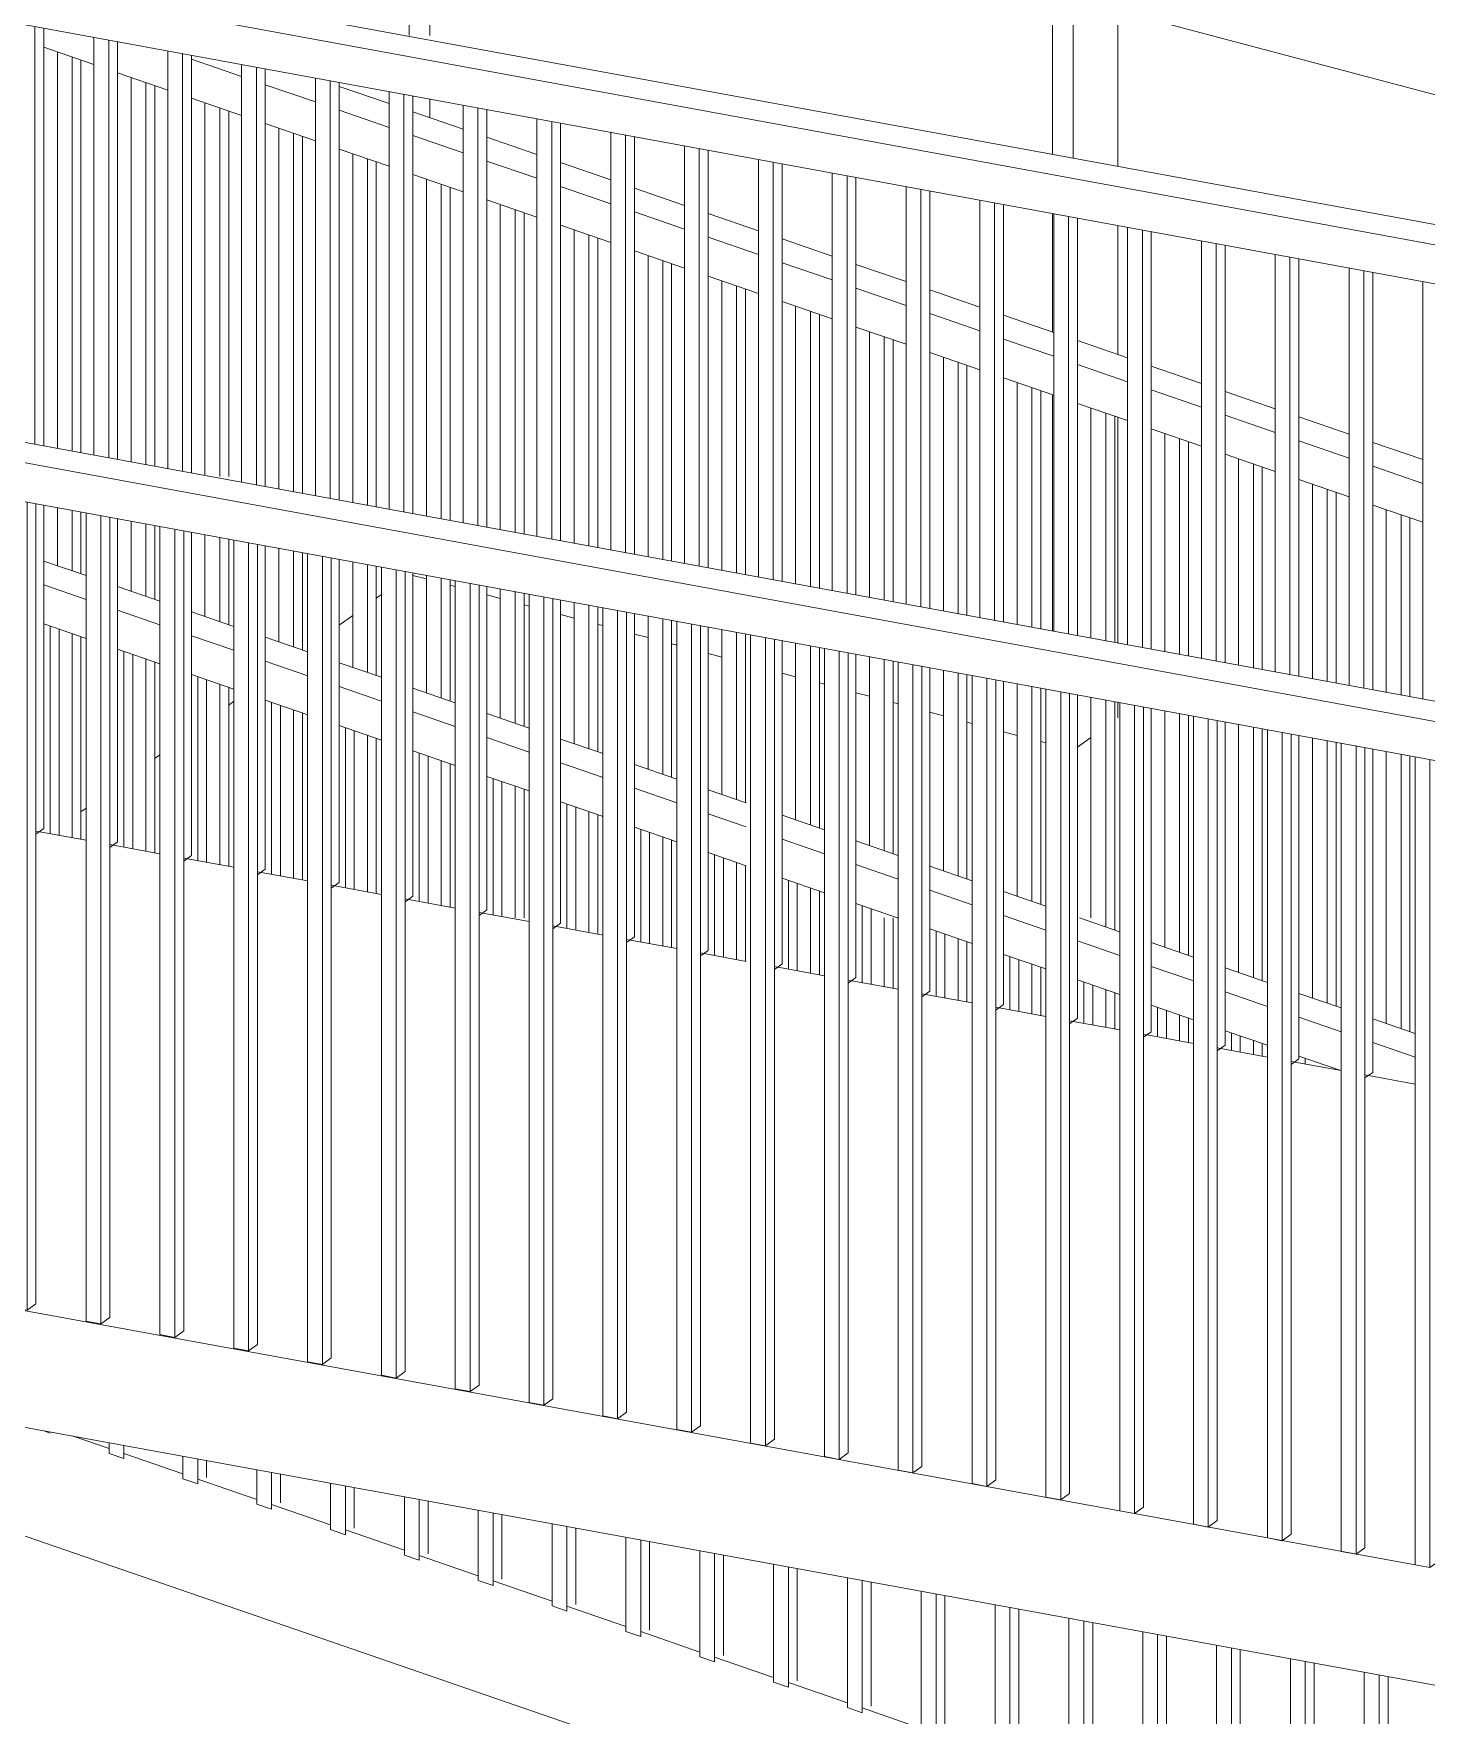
# Model space of a CAD drawing. Header units: metres. Extents: x 40 to 358, y -13 to 19.
# Drawn here: x 72.815 to 74.43, y -0.388 to 1.562 of the extents above; entities that cross this region are included whole.
import ezdxf

# ---------------------------------------------------------------- set-up
doc = ezdxf.new("R2010")
doc.units = ezdxf.units.M
for name, color, linetype, lineweight in [('A-BRND', 11, 'Continuous', 5), ('A-MURO', 113, 'Continuous', 9), ('A-PISO', 51, 'Continuous', 9), ('A-PISO-RAMP', 51, 'Continuous', 5), ('A-PUER', 31, 'Continuous', 5), ('A-PUER-MARC', 31, 'Continuous', 5)]:
    doc.layers.add(name, color=color, linetype=linetype, lineweight=lineweight)

# ---------------------------------------------------------------- blocks, each defined once
blk = doc.blocks.new('Ramp - Ramp-1224626-Axonometria')
at = {"layer": 'A-PISO-RAMP'}
for p, q in [((72.8756, 0.6269), (72.8174, 0.6375)), ((72.9612, 0.6112), (72.903, 0.6218)), ((73.0468, 0.5955), (72.9887, 0.6061)), ((73.1325, 0.5797), (73.0743, 0.5904)), ((73.2181, 0.564), (73.1599, 0.5747)), ((73.3037, 0.5483), (73.2455, 0.559)), ((73.3893, 0.5326), (73.3312, 0.5433)), ((73.475, 0.5169), (73.4168, 0.5276)), ((73.5606, 0.5012), (73.5024, 0.5119)), ((73.6411, 0.4864), (73.588, 0.4962)), ((73.7318, 0.4698), (73.6737, 0.4805)), ((73.8175, 0.4541), (73.7593, 0.4647)), ((73.9031, 0.4384), (73.8449, 0.449)), ((73.9887, 0.4227), (73.9305, 0.4333)), ((74.0743, 0.4069), (74.0162, 0.4176)), ((74.1599, 0.3912), (74.1018, 0.4019)), ((71.1694, 0.3804), (74.4168, -0.2134)), ((74.2456, 0.3755), (74.1874, 0.3862)), ((74.3312, 0.3598), (74.273, 0.3705)), ((74.4168, 0.3441), (74.3587, 0.3548)), ((75.4536, -0.5382), (71.1694, 0.2451)), ((76.1698, -1.3389), (72.0231, 0.089)), ((72.8607, -0.0641), (72.9023, -0.0784)), ((72.9194, -0.0843), (72.9879, -0.1079)), ((73.005, -0.1138), (73.0735, -0.1374)), ((73.0906, -0.1433), (73.1591, -0.1669)), ((73.1763, -0.1728), (73.2448, -0.1964)), ((73.2619, -0.2023), (73.3304, -0.2259)), ((73.3475, -0.2318), (73.416, -0.2554)), ((73.4331, -0.2613), (73.5016, -0.2849)), ((73.5188, -0.2907), (73.5873, -0.3143)), ((73.6044, -0.3202), (73.6729, -0.3438)), ((73.69, -0.3497), (73.7585, -0.3733)), ((73.7756, -0.3792), (73.8441, -0.4028))]:
    blk.add_line(p, q, dxfattribs=at)
blk = doc.blocks.new('Puerta-Batiente-HojaLisa - 900x2200-1042010-Axonometria')
at = {"layer": 'A-PUER'}
for p, q in [((73.2743, 1.7999), (73.2743, 1.56)), ((73.9964, 1.4221), (73.9964, 1.6088)), ((73.2743, 1.486), (73.2743, 1.4647)), ((73.9964, 1.2161), (73.9964, 1.3536)), ((73.9964, 0.8693), (73.9964, 1.1433)), ((73.2977, 0.9226), (73.3037, 0.921)), ((73.3402, 0.9113), (73.3559, 0.9072)), ((73.3834, 0.8999), (73.3893, 0.8983)), ((73.4258, 0.8887), (73.4415, 0.8845)), ((73.469, 0.8772), (73.475, 0.8757)), ((73.5114, 0.866), (73.5272, 0.8618)), ((73.5546, 0.8546), (73.5606, 0.853)), ((73.597, 0.8433), (73.6128, 0.8392)), ((73.6827, 0.8207), (73.6984, 0.8165)), ((73.7259, 0.8093), (73.7318, 0.8077)), ((73.7683, 0.798), (73.784, 0.7939)), ((73.8115, 0.7866), (73.8175, 0.785)), ((73.8539, 0.7754), (73.8697, 0.7712)), ((73.8971, 0.7639), (73.9031, 0.7623)), ((73.9396, 0.7527), (73.9553, 0.7485)), ((73.9827, 0.7413), (73.9887, 0.7397))]:
    blk.add_line(p, q, dxfattribs=at)
at = {"layer": 'A-PUER-MARC'}
for p, q in [((73.2503, 1.8063), (73.2503, 1.56)), ((73.2743, 1.56), (73.2743, 1.7999)), ((73.9964, 1.6088), (73.9964, 1.4221)), ((74.0204, 1.4177), (74.0204, 1.6025)), ((74.0721, 1.5888), (74.0721, 1.4082)), ((73.2743, 1.4647), (73.2743, 1.486)), ((73.9964, 1.3536), (73.9964, 1.2161)), ((74.0721, 1.3397), (74.0721, 1.19)), ((73.9964, 1.1433), (73.9964, 0.8693)), ((74.0721, 1.1173), (74.0721, 0.8554)), ((73.2703, 0.9298), (73.2545, 0.934)), ((74.0721, 0.7869), (74.0721, 0.7687)), ((74.0409, 0.7461), (74.0252, 0.7348))]:
    blk.add_line(p, q, dxfattribs=at)
blk = doc.blocks.new('Railing - 20-V268-Axonometria')
at = {"layer": 'A-BRND'}
for p, q in [((74.3834, 0.7983), (74.3834, 1.0101)), ((74.4005, 0.7952), (74.4005, 1.0042)), ((74.4109, 0.7933), (74.4109, 1.0006)), ((74.3834, 0.4145), (74.3834, 0.7298)), ((74.4005, 0.4086), (74.4005, 0.7266)), ((74.4109, 0.405), (74.4109, 0.7247))]:
    blk.add_line(p, q, dxfattribs=at)
blk = doc.blocks.new('Railing - 20-V269-Axonometria')
at = {"layer": 'A-BRND'}
for p, q in [((74.2978, 0.814), (74.2978, 1.0396)), ((74.3149, 0.8109), (74.3149, 1.0337)), ((74.3252, 0.809), (74.3252, 1.0301)), ((74.2978, 0.444), (74.2978, 0.7455)), ((74.3149, 0.4381), (74.3149, 0.7423)), ((74.3252, 0.4345), (74.3252, 0.7404))]:
    blk.add_line(p, q, dxfattribs=at)
blk = doc.blocks.new('Railing - 20-V270-Axonometria')
at = {"layer": 'A-BRND'}
for p, q in [((74.2122, 0.8297), (74.2122, 1.069)), ((74.2293, 0.8266), (74.2293, 1.0632)), ((74.2396, 0.8247), (74.2396, 1.0596)), ((74.2122, 0.4734), (74.2122, 0.7612)), ((74.2293, 0.4675), (74.2293, 0.758)), ((74.2396, 0.464), (74.2396, 0.7561)), ((74.2293, 0.3785), (74.2293, 0.3948)), ((74.2396, 0.3766), (74.2396, 0.3913))]:
    blk.add_line(p, q, dxfattribs=at)
blk = doc.blocks.new('Railing - 20-V271-Axonometria')
at = {"layer": 'A-BRND'}
for p, q in [((74.1265, 0.8454), (74.1265, 1.0985)), ((74.1437, 0.8423), (74.1437, 1.0926)), ((74.154, 0.8404), (74.154, 1.0891)), ((74.1265, 0.5029), (74.1265, 0.7769)), ((74.1437, 0.497), (74.1437, 0.7737)), ((74.154, 0.4935), (74.154, 0.7718)), ((74.1437, 0.3942), (74.1437, 0.4243)), ((74.154, 0.3923), (74.154, 0.4208))]:
    blk.add_line(p, q, dxfattribs=at)
blk = doc.blocks.new('Railing - 20-V272-Axonometria')
at = {"layer": 'A-BRND'}
for p, q in [((74.0409, 0.8612), (74.0409, 1.128)), ((74.058, 0.858), (74.058, 1.1221)), ((74.0684, 0.8561), (74.0684, 1.1186)), ((74.0409, 0.537), (74.0409, 0.7926)), ((74.058, 0.5265), (74.058, 0.7895)), ((74.0684, 0.523), (74.0684, 0.7876)), ((74.058, 0.4099), (74.058, 0.4538)), ((74.0684, 0.408), (74.0684, 0.4502))]:
    blk.add_line(p, q, dxfattribs=at)
blk = doc.blocks.new('Railing - 20-V273-Axonometria')
at = {"layer": 'A-BRND'}
for p, q in [((73.9553, 0.8769), (73.9553, 1.1575)), ((73.9724, 0.8737), (73.9724, 1.1516)), ((73.9827, 0.8718), (73.9827, 1.1481)), ((73.9553, 0.5619), (73.9553, 0.8083)), ((73.9724, 0.556), (73.9724, 0.8052)), ((73.9827, 0.5524), (73.9827, 0.8033)), ((73.9724, 0.4256), (73.9724, 0.4833)), ((73.9827, 0.4237), (73.9827, 0.4797))]:
    blk.add_line(p, q, dxfattribs=at)
blk = doc.blocks.new('Railing - 20-V274-Axonometria')
at = {"layer": 'A-BRND'}
for p, q in [((73.8697, 0.8926), (73.8697, 1.187)), ((73.8868, 0.8894), (73.8868, 1.1811)), ((73.8971, 0.8875), (73.8971, 1.1775)), ((73.8697, 0.5914), (73.8697, 0.824)), ((73.8868, 0.5855), (73.8868, 0.8209)), ((73.8971, 0.5819), (73.8971, 0.819)), ((73.8868, 0.4414), (73.8868, 0.5128)), ((73.8971, 0.4395), (73.8971, 0.5092))]:
    blk.add_line(p, q, dxfattribs=at)
blk = doc.blocks.new('Railing - 20-V275-Axonometria')
at = {"layer": 'A-BRND'}
for p, q in [((73.784, 0.9083), (73.784, 1.2165)), ((73.8012, 0.9051), (73.8012, 1.2106)), ((73.8115, 0.9032), (73.8115, 1.207)), ((73.784, 0.6209), (73.784, 0.8397)), ((73.8012, 0.615), (73.8012, 0.8366)), ((73.8115, 0.6114), (73.8115, 0.8347)), ((73.8012, 0.4571), (73.8012, 0.537)), ((73.8115, 0.4552), (73.8115, 0.537))]:
    blk.add_line(p, q, dxfattribs=at)
blk = doc.blocks.new('Railing - 20-V276-Axonometria')
at = {"layer": 'A-BRND'}
for p, q in [((73.6984, 0.924), (73.6984, 1.246)), ((73.7155, 0.9209), (73.7155, 1.2401)), ((73.7259, 0.919), (73.7259, 1.2365)), ((73.6984, 0.6504), (73.6984, 0.8554)), ((73.7155, 0.6445), (73.7155, 0.8523)), ((73.7259, 0.6409), (73.7259, 0.8504)), ((73.7155, 0.4728), (73.7155, 0.5717)), ((73.7259, 0.4709), (73.7259, 0.5682))]:
    blk.add_line(p, q, dxfattribs=at)
blk = doc.blocks.new('Railing - 20-V277-Axonometria')
at = {"layer": 'A-BRND'}
for p, q in [((73.6128, 0.9397), (73.6128, 1.2755)), ((73.6299, 0.9366), (73.6299, 1.2696)), ((73.6402, 0.9347), (73.6402, 1.266)), ((73.6128, 0.6798), (73.6128, 0.8711)), ((73.6299, 0.6739), (73.6299, 0.868)), ((73.6402, 0.6704), (73.6402, 0.8661)), ((73.6299, 0.4885), (73.6299, 0.6012)), ((73.6402, 0.4866), (73.6402, 0.5977))]:
    blk.add_line(p, q, dxfattribs=at)
blk = doc.blocks.new('Railing - 20-V278-Axonometria')
at = {"layer": 'A-BRND'}
for p, q in [((73.5272, 0.9554), (73.5272, 1.3049)), ((73.5443, 0.9523), (73.5443, 1.299)), ((73.5546, 0.9504), (73.5546, 1.2955)), ((73.5272, 0.7093), (73.5272, 0.8869)), ((73.5443, 0.7034), (73.5443, 0.8837)), ((73.5546, 0.6999), (73.5546, 0.8818)), ((73.5443, 0.5042), (73.5443, 0.6307)), ((73.5546, 0.5023), (73.5546, 0.6272))]:
    blk.add_line(p, q, dxfattribs=at)
blk = doc.blocks.new('Railing - 20-V279-Axonometria')
at = {"layer": 'A-BRND'}
for p, q in [((73.4415, 0.9711), (73.4415, 1.3344)), ((73.4587, 0.968), (73.4587, 1.3285)), ((73.469, 0.9661), (73.469, 1.325)), ((73.4415, 0.7388), (73.4415, 0.9026)), ((73.4587, 0.7329), (73.4587, 0.8994)), ((73.469, 0.7294), (73.469, 0.8975)), ((73.4587, 0.5199), (73.4587, 0.6602)), ((73.469, 0.518), (73.469, 0.6566))]:
    blk.add_line(p, q, dxfattribs=at)
blk = doc.blocks.new('Railing - 20-V280-Axonometria')
at = {"layer": 'A-BRND'}
for p, q in [((73.3559, 0.9868), (73.3559, 1.3639)), ((73.373, 0.9837), (73.373, 1.358)), ((73.3834, 0.9818), (73.3834, 1.3545)), ((73.3559, 0.7683), (73.3559, 0.9183)), ((73.373, 0.7624), (73.373, 0.9151)), ((73.3834, 0.7588), (73.3834, 0.9132)), ((73.373, 0.537), (73.373, 0.6897)), ((73.3834, 0.537), (73.3834, 0.6861))]:
    blk.add_line(p, q, dxfattribs=at)
blk = doc.blocks.new('Railing - 20-V281-Axonometria')
at = {"layer": 'A-BRND'}
for p, q in [((73.2703, 1.0025), (73.2703, 1.3934)), ((73.2874, 0.9994), (73.2874, 1.3875)), ((73.2977, 0.9975), (73.2977, 1.384)), ((73.2703, 0.7978), (73.2703, 0.934)), ((73.2874, 0.7919), (73.2874, 0.9308)), ((73.2977, 0.7883), (73.2977, 0.9289)), ((73.2874, 0.5513), (73.2874, 0.7192)), ((73.2977, 0.5494), (73.2977, 0.7156))]:
    blk.add_line(p, q, dxfattribs=at)
blk = doc.blocks.new('Railing - 20-V282-Axonometria')
at = {"layer": 'A-BRND'}
for p, q in [((73.1847, 1.0183), (73.1847, 1.4229)), ((73.2018, 1.0151), (73.2018, 1.417)), ((73.2121, 1.0132), (73.2121, 1.4134)), ((73.1847, 0.8273), (73.1847, 0.9497)), ((73.2018, 0.8214), (73.2018, 0.9466)), ((73.2121, 0.8178), (73.2121, 0.9447)), ((73.2018, 0.567), (73.2018, 0.7487)), ((73.2121, 0.5651), (73.2121, 0.7451))]:
    blk.add_line(p, q, dxfattribs=at)
blk = doc.blocks.new('Railing - 20-V283-Axonometria')
at = {"layer": 'A-BRND'}
for p, q in [((73.099, 1.034), (73.099, 1.4524)), ((73.1162, 1.0308), (73.1162, 1.4465)), ((73.1265, 1.0289), (73.1265, 1.4429)), ((73.099, 0.8568), (73.099, 0.9654)), ((73.1162, 0.8509), (73.1162, 0.9623)), ((73.1265, 0.8473), (73.1265, 0.9604)), ((73.1162, 0.5827), (73.1162, 0.7781)), ((73.1265, 0.5808), (73.1265, 0.7746))]:
    blk.add_line(p, q, dxfattribs=at)
blk = doc.blocks.new('Railing - 20-V284-Axonometria')
at = {"layer": 'A-BRND'}
for p, q in [((73.0134, 1.0497), (73.0134, 1.4819)), ((73.0305, 1.0485), (73.0305, 1.476)), ((73.0409, 1.0485), (73.0409, 1.4724)), ((73.0134, 0.8862), (73.0134, 0.9811)), ((73.0305, 0.8803), (73.0305, 0.978)), ((73.0409, 0.8768), (73.0409, 0.9761)), ((73.0305, 0.5984), (73.0305, 0.8076)), ((73.0409, 0.5966), (73.0409, 0.8041))]:
    blk.add_line(p, q, dxfattribs=at)
blk = doc.blocks.new('Railing - 20-V285-Axonometria')
at = {"layer": 'A-BRND'}
for p, q in [((72.9278, 1.0654), (72.9278, 1.5114)), ((72.9449, 1.0622), (72.9449, 1.5055)), ((72.9552, 1.0604), (72.9552, 1.5019)), ((72.9278, 0.9157), (72.9278, 0.9968)), ((72.9449, 0.9098), (72.9449, 0.9937)), ((72.9552, 0.9063), (72.9552, 0.9918)), ((72.9449, 0.6142), (72.9449, 0.8371)), ((72.9552, 0.6123), (72.9552, 0.8336))]:
    blk.add_line(p, q, dxfattribs=at)
blk = doc.blocks.new('Railing - 20-V286-Axonometria')
at = {"layer": 'A-BRND'}
for p, q in [((72.8422, 1.0811), (72.8422, 1.5408)), ((72.8593, 1.078), (72.8593, 1.5349)), ((72.8696, 1.0761), (72.8696, 1.5314)), ((72.8422, 0.9452), (72.8422, 1.0125)), ((72.8593, 0.9393), (72.8593, 1.0094)), ((72.8696, 0.9358), (72.8696, 1.0075)), ((72.8593, 0.6299), (72.8593, 0.8666)), ((72.8696, 0.628), (72.8696, 0.863))]:
    blk.add_line(p, q, dxfattribs=at)
blk = doc.blocks.new('Railing - 20-V376-Axonometria')
at = {"layer": 'A-BRND'}
for p, q in [((71.2487, 0.3679), (71.2487, 1.3049)), ((71.2658, 1.3018), (71.2658, 0.3647)), ((71.2762, 0.3722), (71.2762, 1.2999)), ((71.2658, 0.3647), (71.2762, 0.3722)), ((71.2487, 0.3679), (71.2658, 0.3647))]:
    blk.add_line(p, q, dxfattribs=at)
blk = doc.blocks.new('Railing - 20-V378-Axonometria')
at = {"layer": 'A-BRND'}
for p, q in [((74.4168, -0.2134), (74.4168, 0.7236)), ((74.4339, 0.7205), (74.4339, -0.2165)), ((74.4443, -0.209), (74.4443, 0.7186)), ((74.4168, -0.2134), (74.4339, -0.2165)), ((74.434, -0.2165), (74.4443, -0.209))]:
    blk.add_line(p, q, dxfattribs=at)
blk = doc.blocks.new('Railing - Railing-1745435-Axonometria')
for name, p in [('Railing - 20-V286-Axonometria', (0, 0)), ('Railing - 20-V285-Axonometria', (0, 0)), ('Railing - 20-V284-Axonometria', (0, 0)), ('Railing - 20-V283-Axonometria', (0, 0)), ('Railing - 20-V282-Axonometria', (0, 0)), ('Railing - 20-V281-Axonometria', (0, 0)), ('Railing - 20-V280-Axonometria', (0, 0)), ('Railing - 20-V279-Axonometria', (0, 0)), ('Railing - 20-V278-Axonometria', (0, 0)), ('Railing - 20-V277-Axonometria', (0, 0)), ('Railing - 20-V276-Axonometria', (0, 0)), ('Railing - 20-V275-Axonometria', (0, 0)), ('Railing - 20-V274-Axonometria', (0, 0)), ('Railing - 20-V273-Axonometria', (0, 0)), ('Railing - 20-V272-Axonometria', (0, 0)), ('Railing - 20-V271-Axonometria', (0, 0)), ('Railing - 20-V270-Axonometria', (0, 0)), ('Railing - 20-V269-Axonometria', (0, 0)), ('Railing - 20-V376-Axonometria', (1.5412, -0.2828)), ('Railing - 20-V376-Axonometria', (1.6269, -0.2985)), ('Railing - 20-V268-Axonometria', (0, 0)), ('Railing - 20-V376-Axonometria', (1.7125, -0.3142)), ('Railing - 20-V376-Axonometria', (1.7981, -0.3299)), ('Railing - 20-V376-Axonometria', (1.8837, -0.3456)), ('Railing - 20-V376-Axonometria', (1.9694, -0.3613)), ('Railing - 20-V376-Axonometria', (2.055, -0.377)), ('Railing - 20-V376-Axonometria', (2.1406, -0.3928)), ('Railing - 20-V376-Axonometria', (2.2262, -0.4085)), ('Railing - 20-V376-Axonometria', (2.3119, -0.4242)), ('Railing - 20-V376-Axonometria', (2.3975, -0.4399)), ('Railing - 20-V376-Axonometria', (2.4831, -0.4556)), ('Railing - 20-V376-Axonometria', (2.5687, -0.4713)), ('Railing - 20-V376-Axonometria', (2.6544, -0.487)), ('Railing - 20-V376-Axonometria', (2.74, -0.5027)), ('Railing - 20-V376-Axonometria', (2.8256, -0.5184)), ('Railing - 20-V376-Axonometria', (2.9112, -0.5341)), ('Railing - 20-V376-Axonometria', (2.9969, -0.5499)), ('Railing - 20-V376-Axonometria', (3.0825, -0.5656)), ('Railing - 20-V378-Axonometria', (0, 0))]:
    blk.add_blockref(name, p)
blk = doc.blocks.new('Top Rail Type - Top Rail_Internal_-1746581-Axonometria')
at = {"layer": 'A-BRND'}
for p, q in [((72.8264, 1.5463), (72.8846, 1.5262)), ((73.0558, 1.5123), (72.9977, 1.5324)), ((72.912, 1.5168), (72.9702, 1.4967)), ((73.1415, 1.4829), (73.0833, 1.5029)), ((72.9977, 1.4873), (73.0558, 1.4673)), ((73.1689, 1.501), (73.2271, 1.481)), ((73.2271, 1.4534), (73.1689, 1.4734)), ((73.2545, 1.4715), (73.3127, 1.4515)), ((73.0833, 1.4578), (73.1415, 1.4378)), ((73.3127, 1.4239), (73.2545, 1.4439)), ((73.1689, 1.4283), (73.2271, 1.4083)), ((73.3402, 1.4421), (73.3983, 1.422)), ((73.3983, 1.3944), (73.3402, 1.4144)), ((73.4258, 1.4126), (73.484, 1.3925)), ((73.2545, 1.3988), (73.3127, 1.3788)), ((73.484, 1.3649), (73.4258, 1.3849)), ((75.4451, 0.58), (71.1639, 1.3656)), ((71.1897, 1.3843), (75.471, 0.5988)), ((73.3402, 1.3693), (73.3983, 1.3493)), ((73.5114, 1.3831), (73.5696, 1.363)), ((73.5696, 1.3354), (73.5114, 1.3555)), ((73.597, 1.3536), (73.6552, 1.3336)), ((73.4258, 1.3399), (73.484, 1.3198)), ((73.6552, 1.3059), (73.597, 1.326)), ((75.4468, 0.5346), (71.1655, 1.3202)), ((73.5114, 1.3104), (73.5696, 1.2903)), ((73.6827, 1.3241), (73.7408, 1.3041)), ((73.7408, 1.2765), (73.6827, 1.2965)), ((73.7683, 1.2946), (73.8265, 1.2746)), ((73.597, 1.2809), (73.6552, 1.2608)), ((73.6827, 1.2514), (73.7408, 1.2314)), ((73.8265, 1.247), (73.7683, 1.267)), ((73.8539, 1.2651), (73.9121, 1.2451)), ((73.9121, 1.2175), (73.8539, 1.2375)), ((73.9396, 1.2356), (73.9977, 1.2156)), ((73.7683, 1.2219), (73.8265, 1.2019)), ((73.8539, 1.1924), (73.9121, 1.1724)), ((73.9977, 1.188), (73.9396, 1.208)), ((74.0252, 1.2062), (74.0833, 1.1861)), ((74.0833, 1.1585), (74.0252, 1.1785)), ((74.1108, 1.1767), (74.169, 1.1566)), ((73.9396, 1.1629), (73.9977, 1.1429)), ((74.0252, 1.1334), (74.0833, 1.1134)), ((74.169, 1.129), (74.1108, 1.149)), ((74.1964, 1.1472), (74.2546, 1.1271)), ((74.2546, 1.0995), (74.1964, 1.1196)), ((74.2821, 1.1177), (74.3402, 1.0977)), ((74.1108, 1.104), (74.169, 1.0839)), ((74.1964, 1.0745), (74.2546, 1.0544)), ((74.3402, 1.07), (74.2821, 1.0901)), ((74.3677, 1.0882), (74.4258, 1.0682)), ((74.4258, 1.0406), (74.3677, 1.0606)), ((74.2821, 1.045), (74.3402, 1.0249)), ((74.3677, 1.0155), (74.4258, 0.9955))]:
    blk.add_line(p, q, dxfattribs=at)
blk = doc.blocks.new('Railing - 20-V556-Axonometria')
at = {"layer": 'A-BRND'}
for p, q in [((74.4258, 0.7905), (74.4258, 1.2748)), ((74.443, 0.7874), (74.443, 1.2716)), ((74.4533, 0.7855), (74.4533, 1.2697)), ((74.4533, 0.3421), (74.4533, 0.7169)), ((74.4443, 0.3356), (74.4533, 0.3421))]:
    blk.add_line(p, q, dxfattribs=at)
blk = doc.blocks.new('Railing - 20-V557-Axonometria')
at = {"layer": 'A-BRND'}
for p, q in [((74.3402, 0.8062), (74.3402, 1.2905)), ((74.3573, 0.8031), (74.3573, 1.2873)), ((74.3677, 0.8012), (74.3677, 1.2854)), ((74.3677, 0.3578), (74.3677, 0.7326)), ((74.3587, 0.3513), (74.3677, 0.3578))]:
    blk.add_line(p, q, dxfattribs=at)
blk = doc.blocks.new('Railing - 20-V558-Axonometria')
at = {"layer": 'A-BRND'}
for p, q in [((74.2546, 0.8219), (74.2546, 1.3062)), ((74.2717, 0.8188), (74.2717, 1.3031)), ((74.2821, 0.8169), (74.2821, 1.3012)), ((74.2821, 0.3735), (74.2821, 0.7483)), ((74.273, 0.367), (74.2821, 0.3735))]:
    blk.add_line(p, q, dxfattribs=at)
blk = doc.blocks.new('Railing - 20-V559-Axonometria')
at = {"layer": 'A-BRND'}
for p, q in [((74.169, 0.8377), (74.169, 1.3219)), ((74.1861, 0.8345), (74.1861, 1.3188)), ((74.1964, 0.8326), (74.1964, 1.3169)), ((74.1964, 0.3892), (74.1964, 0.7641)), ((74.1874, 0.3827), (74.1964, 0.3892))]:
    blk.add_line(p, q, dxfattribs=at)
blk = doc.blocks.new('Railing - 20-V560-Axonometria')
at = {"layer": 'A-BRND'}
for p, q in [((74.0833, 0.8534), (74.0833, 1.3376)), ((74.1005, 0.8502), (74.1005, 1.3345)), ((74.1108, 0.8483), (74.1108, 1.3326)), ((74.1108, 0.4049), (74.1108, 0.7798)), ((74.1018, 0.3984), (74.1108, 0.4049))]:
    blk.add_line(p, q, dxfattribs=at)
blk = doc.blocks.new('Railing - 20-V561-Axonometria')
at = {"layer": 'A-BRND'}
for p, q in [((73.9977, 0.8691), (73.9977, 1.3533)), ((74.0148, 0.8659), (74.0148, 1.3502)), ((74.0252, 0.864), (74.0252, 1.3483)), ((74.0252, 0.4207), (74.0252, 0.7955)), ((74.0162, 0.4141), (74.0252, 0.4207))]:
    blk.add_line(p, q, dxfattribs=at)
blk = doc.blocks.new('Railing - 20-V562-Axonometria')
at = {"layer": 'A-BRND'}
for p, q in [((73.9121, 0.8848), (73.9121, 1.369)), ((73.9292, 0.8816), (73.9292, 1.3659)), ((73.9396, 0.8798), (73.9396, 1.364)), ((73.9396, 0.4364), (73.9396, 0.8112)), ((73.9305, 0.4298), (73.9396, 0.4364))]:
    blk.add_line(p, q, dxfattribs=at)
blk = doc.blocks.new('Railing - 20-V563-Axonometria')
at = {"layer": 'A-BRND'}
for p, q in [((73.8265, 0.9005), (73.8265, 1.3847)), ((73.8436, 0.8974), (73.8436, 1.3816)), ((73.8539, 0.8955), (73.8539, 1.3797)), ((73.8539, 0.4521), (73.8539, 0.8269)), ((73.8449, 0.4455), (73.8539, 0.4521))]:
    blk.add_line(p, q, dxfattribs=at)
blk = doc.blocks.new('Railing - 20-V564-Axonometria')
at = {"layer": 'A-BRND'}
for p, q in [((73.7408, 0.9162), (73.7408, 1.4005)), ((73.758, 0.9131), (73.758, 1.3973)), ((73.7683, 0.9112), (73.7683, 1.3954)), ((73.7683, 0.4678), (73.7683, 0.8426)), ((73.7593, 0.4612), (73.7683, 0.4678))]:
    blk.add_line(p, q, dxfattribs=at)
blk = doc.blocks.new('Railing - 20-V565-Axonometria')
at = {"layer": 'A-BRND'}
for p, q in [((73.6552, 0.9319), (73.6552, 1.4162)), ((73.6723, 0.9288), (73.6723, 1.413)), ((73.6827, 0.9269), (73.6827, 1.4111)), ((73.6827, 0.4835), (73.6827, 0.8583)), ((73.6737, 0.477), (73.6827, 0.4835))]:
    blk.add_line(p, q, dxfattribs=at)
blk = doc.blocks.new('Railing - 20-V566-Axonometria')
at = {"layer": 'A-BRND'}
for p, q in [((73.5696, 0.9476), (73.5696, 1.4319)), ((73.5867, 0.9445), (73.5867, 1.4287)), ((73.597, 0.9426), (73.597, 1.4268)), ((73.597, 0.4992), (73.597, 0.874)), ((73.588, 0.4927), (73.597, 0.4992))]:
    blk.add_line(p, q, dxfattribs=at)
blk = doc.blocks.new('Railing - 20-V567-Axonometria')
at = {"layer": 'A-BRND'}
for p, q in [((73.484, 0.9633), (73.484, 1.4476)), ((73.5011, 0.9602), (73.5011, 1.4444)), ((73.5114, 0.9583), (73.5114, 1.4425)), ((73.5114, 0.5149), (73.5114, 0.8897)), ((73.5024, 0.5084), (73.5114, 0.5149))]:
    blk.add_line(p, q, dxfattribs=at)
blk = doc.blocks.new('Railing - 20-V568-Axonometria')
at = {"layer": 'A-BRND'}
for p, q in [((73.3983, 0.9791), (73.3983, 1.4633)), ((73.4155, 0.9759), (73.4155, 1.4601)), ((73.4258, 0.974), (73.4258, 1.4583)), ((73.4258, 0.5306), (73.4258, 0.9055)), ((73.4168, 0.5241), (73.4258, 0.5306))]:
    blk.add_line(p, q, dxfattribs=at)
blk = doc.blocks.new('Railing - 20-V569-Axonometria')
at = {"layer": 'A-BRND'}
for p, q in [((73.3127, 0.9948), (73.3127, 1.479)), ((73.3298, 0.9916), (73.3298, 1.4759)), ((73.3402, 0.9897), (73.3402, 1.474)), ((73.3402, 0.5463), (73.3402, 0.9212)), ((73.3312, 0.5398), (73.3402, 0.5463))]:
    blk.add_line(p, q, dxfattribs=at)
blk = doc.blocks.new('Railing - 20-V570-Axonometria')
at = {"layer": 'A-BRND'}
for p, q in [((73.2271, 1.0105), (73.2271, 1.4947)), ((73.2442, 1.0073), (73.2442, 1.4916)), ((73.2545, 1.0054), (73.2545, 1.4897)), ((73.2545, 0.562), (73.2545, 0.9369)), ((73.2455, 0.5555), (73.2545, 0.562))]:
    blk.add_line(p, q, dxfattribs=at)
blk = doc.blocks.new('Railing - 20-V571-Axonometria')
at = {"layer": 'A-BRND'}
for p, q in [((73.1415, 1.0262), (73.1415, 1.5104)), ((73.1586, 1.023), (73.1586, 1.5073)), ((73.1689, 1.0211), (73.1689, 1.5054)), ((73.1689, 0.5778), (73.1689, 0.9526)), ((73.1599, 0.5712), (73.1689, 0.5778))]:
    blk.add_line(p, q, dxfattribs=at)
blk = doc.blocks.new('Railing - 20-V572-Axonometria')
at = {"layer": 'A-BRND'}
for p, q in [((73.0558, 1.0419), (73.0558, 1.5261)), ((73.073, 1.0388), (73.073, 1.523)), ((73.0833, 1.0369), (73.0833, 1.5211)), ((73.0833, 0.5935), (73.0833, 0.9683)), ((73.0743, 0.5869), (73.0833, 0.5935))]:
    blk.add_line(p, q, dxfattribs=at)
blk = doc.blocks.new('Railing - 20-V573-Axonometria')
at = {"layer": 'A-BRND'}
for p, q in [((72.9702, 1.0576), (72.9702, 1.5418)), ((72.9873, 1.0545), (72.9873, 1.5387)), ((72.9977, 1.0526), (72.9977, 1.5368)), ((72.9977, 0.6092), (72.9977, 0.984)), ((72.9887, 0.6026), (72.9977, 0.6092))]:
    blk.add_line(p, q, dxfattribs=at)
blk = doc.blocks.new('Railing - 20-V574-Axonometria')
at = {"layer": 'A-BRND'}
for p, q in [((72.8846, 1.0733), (72.8846, 1.5575)), ((72.9017, 1.0702), (72.9017, 1.5544)), ((72.912, 1.0683), (72.912, 1.5525)), ((72.912, 0.6249), (72.912, 0.9997)), ((72.903, 0.6183), (72.912, 0.6249))]:
    blk.add_line(p, q, dxfattribs=at)
blk = doc.blocks.new('Railing - 20-V575-Axonometria')
at = {"layer": 'A-BRND'}
for p, q in [((72.799, 1.089), (72.799, 1.5733)), ((72.8161, 1.0859), (72.8161, 1.5701)), ((72.8264, 1.084), (72.8264, 1.5682)), ((72.8264, 0.6406), (72.8264, 1.0154)), ((72.8174, 0.6341), (72.8264, 0.6406))]:
    blk.add_line(p, q, dxfattribs=at)
blk = doc.blocks.new('Railing - 20-V686-Axonometria')
at = {"layer": 'A-BRND'}
for p, q in [((72.8338, 0.8754), (72.8338, 0.6345)), ((72.8441, 0.6327), (72.8441, 0.8718)), ((72.8265, -0.0579), (72.8338, -0.0604))]:
    blk.add_line(p, q, dxfattribs=at)
blk = doc.blocks.new('Railing - 20-V687-Axonometria')
at = {"layer": 'A-BRND'}
for p, q in [((72.9194, 0.8459), (72.9194, 0.6188)), ((72.9297, 0.6169), (72.9297, 0.8423)), ((72.9023, -0.084), (72.9023, -0.0717)), ((72.9194, -0.0749), (72.9194, -0.0899)), ((72.9023, -0.084), (72.9194, -0.0899))]:
    blk.add_line(p, q, dxfattribs=at)
blk = doc.blocks.new('Railing - 20-V688-Axonometria')
at = {"layer": 'A-BRND'}
for p, q in [((73.005, 0.8164), (73.005, 0.6031)), ((73.0153, 0.6012), (73.0153, 0.8129)), ((72.9879, -0.1135), (72.9879, -0.0874)), ((73.005, -0.0905), (73.005, -0.1194)), ((73.0153, -0.1119), (73.0153, -0.0924)), ((72.9879, -0.1135), (73.005, -0.1194))]:
    blk.add_line(p, q, dxfattribs=at)
blk = doc.blocks.new('Railing - 20-V689-Axonometria')
at = {"layer": 'A-BRND'}
for p, q in [((73.0906, 0.7869), (73.0906, 0.5874)), ((73.101, 0.5855), (73.101, 0.7834)), ((73.0735, -0.1429), (73.0735, -0.103)), ((73.0906, -0.1062), (73.0906, -0.1488)), ((73.101, -0.1413), (73.101, -0.1081)), ((73.0735, -0.1429), (73.0906, -0.1488))]:
    blk.add_line(p, q, dxfattribs=at)
blk = doc.blocks.new('Railing - 20-V690-Axonometria')
at = {"layer": 'A-BRND'}
for p, q in [((73.1763, 0.7574), (73.1763, 0.5717)), ((73.1866, 0.5698), (73.1866, 0.7539)), ((73.1591, -0.1724), (73.1591, -0.1187)), ((73.1763, -0.1218), (73.1763, -0.1783)), ((73.1866, -0.1708), (73.1866, -0.1237)), ((73.1591, -0.1724), (73.1763, -0.1783))]:
    blk.add_line(p, q, dxfattribs=at)
blk = doc.blocks.new('Railing - 20-V691-Axonometria')
at = {"layer": 'A-BRND'}
for p, q in [((73.2619, 0.728), (73.2619, 0.556)), ((73.2722, 0.5541), (73.2722, 0.7244)), ((73.2448, -0.2019), (73.2448, -0.1344)), ((73.2619, -0.1375), (73.2619, -0.2078)), ((73.2722, -0.2003), (73.2722, -0.1394)), ((73.2448, -0.2019), (73.2619, -0.2078))]:
    blk.add_line(p, q, dxfattribs=at)
blk = doc.blocks.new('Railing - 20-V692-Axonometria')
at = {"layer": 'A-BRND'}
for p, q in [((73.3475, 0.6985), (73.3475, 0.5403)), ((73.3578, 0.5384), (73.3578, 0.6949)), ((73.3304, -0.2314), (73.3304, -0.15)), ((73.3475, -0.1531), (73.3475, -0.2373)), ((73.3578, -0.2298), (73.3578, -0.155)), ((73.3304, -0.2314), (73.3475, -0.2373))]:
    blk.add_line(p, q, dxfattribs=at)
blk = doc.blocks.new('Railing - 20-V693-Axonometria')
at = {"layer": 'A-BRND'}
for p, q in [((73.4331, 0.669), (73.4331, 0.5246)), ((73.4435, 0.5227), (73.4435, 0.6654)), ((73.416, -0.2609), (73.416, -0.1657)), ((73.4331, -0.1688), (73.4331, -0.2668)), ((73.4435, -0.2593), (73.4435, -0.1707)), ((73.416, -0.2609), (73.4331, -0.2668))]:
    blk.add_line(p, q, dxfattribs=at)
blk = doc.blocks.new('Railing - 20-V694-Axonometria')
at = {"layer": 'A-BRND'}
for p, q in [((73.5188, 0.6395), (73.5188, 0.5089)), ((73.5291, 0.507), (73.5291, 0.6359)), ((73.5016, -0.2904), (73.5016, -0.1813)), ((73.5188, -0.1845), (73.5188, -0.2963)), ((73.5291, -0.2888), (73.5291, -0.1863)), ((73.5016, -0.2904), (73.5188, -0.2963))]:
    blk.add_line(p, q, dxfattribs=at)
blk = doc.blocks.new('Railing - 20-V695-Axonometria')
at = {"layer": 'A-BRND'}
for p, q in [((73.6044, 0.61), (73.6044, 0.4932)), ((73.6147, 0.4913), (73.6147, 0.6065)), ((73.5873, -0.3199), (73.5873, -0.197)), ((73.6044, -0.2001), (73.6044, -0.3258)), ((73.6147, -0.3183), (73.6147, -0.202)), ((73.5873, -0.3199), (73.6044, -0.3258))]:
    blk.add_line(p, q, dxfattribs=at)
blk = doc.blocks.new('Railing - 20-V696-Axonometria')
at = {"layer": 'A-BRND'}
for p, q in [((73.69, 0.5805), (73.69, 0.4775)), ((73.7003, 0.4756), (73.7003, 0.577)), ((73.6729, -0.3493), (73.6729, -0.2126)), ((73.69, -0.2158), (73.69, -0.3552)), ((73.7003, -0.3478), (73.7003, -0.2177)), ((73.6729, -0.3493), (73.69, -0.3552))]:
    blk.add_line(p, q, dxfattribs=at)
blk = doc.blocks.new('Railing - 20-V697-Axonometria')
at = {"layer": 'A-BRND'}
for p, q in [((73.7756, 0.551), (73.7756, 0.4617)), ((73.786, 0.4598), (73.786, 0.5475)), ((73.7585, -0.3788), (73.7585, -0.2283)), ((73.7756, -0.2314), (73.7756, -0.3847)), ((73.786, -0.3772), (73.786, -0.2333)), ((73.7585, -0.3788), (73.7756, -0.3847))]:
    blk.add_line(p, q, dxfattribs=at)
blk = doc.blocks.new('Railing - 20-V698-Axonometria')
at = {"layer": 'A-BRND'}
for p, q in [((73.8613, 0.5216), (73.8613, 0.446)), ((73.8716, 0.4441), (73.8716, 0.518)), ((73.8441, -0.4083), (73.8441, -0.2439)), ((73.8613, -0.2471), (73.8613, -0.4142)), ((73.8716, -0.4067), (73.8716, -0.249)), ((73.8441, -0.4083), (73.8613, -0.4142))]:
    blk.add_line(p, q, dxfattribs=at)
blk = doc.blocks.new('Railing - 20-V699-Axonometria')
at = {"layer": 'A-BRND'}
for p, q in [((73.9469, 0.4921), (73.9469, 0.4303)), ((73.9572, 0.4284), (73.9572, 0.4885)), ((73.9298, -0.4378), (73.9298, -0.2596)), ((73.9469, -0.2627), (73.9469, -0.4437)), ((73.9572, -0.4362), (73.9572, -0.2646)), ((73.9298, -0.4378), (73.9469, -0.4437))]:
    blk.add_line(p, q, dxfattribs=at)
blk = doc.blocks.new('Railing - 20-V700-Axonometria')
at = {"layer": 'A-BRND'}
for p, q in [((74.0325, 0.4626), (74.0325, 0.4146)), ((74.0429, 0.4127), (74.0429, 0.459)), ((74.0154, -0.4673), (74.0154, -0.2753)), ((74.0325, -0.2784), (74.0325, -0.4732)), ((74.0429, -0.4657), (74.0429, -0.2803)), ((74.0154, -0.4673), (74.0325, -0.4732))]:
    blk.add_line(p, q, dxfattribs=at)
blk = doc.blocks.new('Railing - 20-V701-Axonometria')
at = {"layer": 'A-BRND'}
for p, q in [((74.1181, 0.4331), (74.1181, 0.3989)), ((74.1285, 0.397), (74.1285, 0.4295)), ((74.101, -0.4968), (74.101, -0.2909)), ((74.1181, -0.294), (74.1181, -0.5027)), ((74.1285, -0.4952), (74.1285, -0.2959)), ((74.101, -0.4968), (74.1181, -0.5027))]:
    blk.add_line(p, q, dxfattribs=at)
blk = doc.blocks.new('Railing - 20-V702-Axonometria')
at = {"layer": 'A-BRND'}
for p, q in [((74.2038, 0.4036), (74.2038, 0.3832)), ((74.2141, 0.3813), (74.2141, 0.4)), ((74.1866, -0.5263), (74.1866, -0.3066)), ((74.2038, -0.3097), (74.2038, -0.5322)), ((74.2141, -0.5247), (74.2141, -0.3116)), ((74.1866, -0.5263), (74.2038, -0.5322))]:
    blk.add_line(p, q, dxfattribs=at)
blk = doc.blocks.new('Railing - 20-V703-Axonometria')
at = {"layer": 'A-BRND'}
for p, q in [((74.2894, 0.3741), (74.2894, 0.3675)), ((74.2723, -0.5558), (74.2723, -0.3222)), ((74.2894, -0.3254), (74.2894, -0.5617)), ((74.2997, -0.5542), (74.2997, -0.3272)), ((74.2723, -0.5558), (74.2894, -0.5617))]:
    blk.add_line(p, q, dxfattribs=at)
blk = doc.blocks.new('Railing - 20-V704-Axonometria')
at = {"layer": 'A-BRND'}
for p, q in [((74.3579, -0.5852), (74.3579, -0.3379)), ((74.375, -0.341), (74.375, -0.5911)), ((74.3854, -0.5836), (74.3854, -0.3429)), ((74.3579, -0.5852), (74.375, -0.5911))]:
    blk.add_line(p, q, dxfattribs=at)
blk = doc.blocks.new('Railing - Railing-1752316-Axonometria')
for name in ['Railing - 20-V575-Axonometria', 'Railing - 20-V574-Axonometria', 'Railing - 20-V573-Axonometria', 'Railing - 20-V572-Axonometria', 'Railing - 20-V571-Axonometria', 'Railing - 20-V570-Axonometria', 'Railing - 20-V569-Axonometria', 'Railing - 20-V568-Axonometria', 'Railing - 20-V567-Axonometria', 'Railing - 20-V566-Axonometria', 'Railing - 20-V565-Axonometria', 'Railing - 20-V564-Axonometria', 'Railing - 20-V563-Axonometria', 'Railing - 20-V562-Axonometria', 'Railing - 20-V561-Axonometria', 'Railing - 20-V560-Axonometria', 'Railing - 20-V559-Axonometria', 'Railing - 20-V558-Axonometria', 'Railing - 20-V557-Axonometria', 'Railing - 20-V556-Axonometria', 'Railing - 20-V686-Axonometria', 'Railing - 20-V687-Axonometria', 'Railing - 20-V688-Axonometria', 'Railing - 20-V689-Axonometria', 'Railing - 20-V690-Axonometria', 'Railing - 20-V691-Axonometria', 'Railing - 20-V692-Axonometria', 'Railing - 20-V693-Axonometria', 'Railing - 20-V694-Axonometria', 'Railing - 20-V695-Axonometria', 'Railing - 20-V696-Axonometria', 'Railing - 20-V697-Axonometria', 'Railing - 20-V698-Axonometria', 'Railing - 20-V699-Axonometria', 'Railing - 20-V700-Axonometria', 'Railing - 20-V701-Axonometria', 'Railing - 20-V702-Axonometria', 'Railing - 20-V703-Axonometria', 'Railing - 20-V704-Axonometria']:
    blk.add_blockref(name, (0, 0))
blk = doc.blocks.new('Top Rail Type - Top Rail_Internal_-1752441-Axonometria')
at = {"layer": 'A-BRND'}
for p, q in [((71.7981, 1.8254), (76.0794, 1.04)), ((76.0536, 1.0212), (71.7723, 1.8067)), ((76.0552, 0.9758), (71.7739, 1.7613)), ((72.8264, 0.9506), (72.8756, 0.9337)), ((72.8756, 0.9061), (72.8264, 0.923)), ((72.912, 0.9211), (72.9612, 0.9042)), ((72.8264, 0.8779), (72.8756, 0.861)), ((72.9612, 0.8766), (72.912, 0.8935)), ((72.9977, 0.8917), (73.0468, 0.8747)), ((73.0468, 0.8471), (72.9977, 0.864)), ((73.0833, 0.8622), (73.1325, 0.8452)), ((72.912, 0.8484), (72.9612, 0.8315)), ((72.9977, 0.8189), (73.0468, 0.802)), ((73.1325, 0.8176), (73.0833, 0.8346)), ((73.1689, 0.8327), (73.2181, 0.8158)), ((73.2181, 0.7881), (73.1689, 0.8051)), ((73.2545, 0.8032), (73.3037, 0.7863)), ((73.0833, 0.7895), (73.1325, 0.7725)), ((73.3037, 0.7587), (73.2545, 0.7756)), ((73.3402, 0.7737), (73.3893, 0.7568)), ((73.1689, 0.76), (73.2181, 0.743)), ((73.3893, 0.7292), (73.3402, 0.7461)), ((73.4258, 0.7442), (73.475, 0.7273)), ((73.2545, 0.7305), (73.3037, 0.7136)), ((73.475, 0.6997), (73.4258, 0.7166)), ((73.5114, 0.7147), (73.5606, 0.6978)), ((73.3402, 0.701), (73.3893, 0.6841)), ((73.5606, 0.6702), (73.5114, 0.6871)), ((73.597, 0.6853), (73.6411, 0.6701)), ((73.4258, 0.6715), (73.475, 0.6546)), ((73.6411, 0.6425), (73.597, 0.6576)), ((73.6827, 0.6558), (73.7318, 0.6388)), ((73.5114, 0.642), (73.5606, 0.6251)), ((73.7318, 0.6112), (73.6827, 0.6281)), ((73.7683, 0.6263), (73.8175, 0.6094)), ((73.597, 0.6125), (73.6411, 0.5974)), ((73.8175, 0.5817), (73.7683, 0.5987)), ((73.8539, 0.5968), (73.9031, 0.5799)), ((73.6827, 0.5831), (73.7318, 0.5661)), ((73.9031, 0.5522), (73.8539, 0.5692)), ((73.9396, 0.5673), (73.9887, 0.5504)), ((73.7683, 0.5536), (73.8166, 0.537)), ((73.9887, 0.5228), (73.9396, 0.5397)), ((74.0277, 0.537), (74.0743, 0.5209)), ((73.8539, 0.5241), (73.9031, 0.5072)), ((74.0743, 0.4933), (74.0252, 0.5102)), ((74.1108, 0.5083), (74.1599, 0.4914)), ((73.9396, 0.4946), (73.9887, 0.4777)), ((74.1599, 0.4638), (74.1108, 0.4807)), ((74.1964, 0.4789), (74.2456, 0.4619)), ((74.0252, 0.4651), (74.0743, 0.4482)), ((74.2456, 0.4343), (74.1964, 0.4512)), ((74.2821, 0.4494), (74.3312, 0.4324)), ((74.1108, 0.4356), (74.1599, 0.4187)), ((74.3312, 0.4048), (74.2821, 0.4217)), ((74.3677, 0.4199), (74.4168, 0.403)), ((74.1964, 0.4061), (74.2456, 0.3892)), ((74.4168, 0.3753), (74.3677, 0.3923)), ((74.2821, 0.3766), (74.3306, 0.3599))]:
    blk.add_line(p, q, dxfattribs=at)

msp = doc.modelspace()

# ---------------------------------------------------------------- linework, layer by layer
at = {"layer": 'A-MURO'}
for p, q in [((73.2121, 0.9075), (73.2181, 0.9118)), ((73.1689, 0.8762), (73.1847, 0.8876)), ((73.0409, 0.7836), (73.0468, 0.788)), ((72.9552, 0.7217), (72.9612, 0.726)), ((72.8696, 0.6598), (72.8756, 0.6641))]:
    msp.add_line(p, q, dxfattribs=at)
at = {"layer": 'A-PISO'}
msp.add_line((77.3124, 0.7311), (68.0301, 3.1881), dxfattribs=at)

# ---------------------------------------------------------------- block references
at = {"layer": 'A-BRND'}
for name in ['Top Rail Type - Top Rail_Internal_-1746581-Axonometria', 'Railing - Railing-1745435-Axonometria', 'Top Rail Type - Top Rail_Internal_-1752441-Axonometria', 'Railing - Railing-1752316-Axonometria']:
    msp.add_blockref(name, (0, 0), dxfattribs=at)
at = {"layer": 'A-PISO-RAMP'}
msp.add_blockref('Ramp - Ramp-1224626-Axonometria', (0, 0), dxfattribs=at)
at = {"layer": 'A-PUER'}
msp.add_blockref('Puerta-Batiente-HojaLisa - 900x2200-1042010-Axonometria', (0, 0), dxfattribs=at)

doc.saveas('drawing.dxf')
